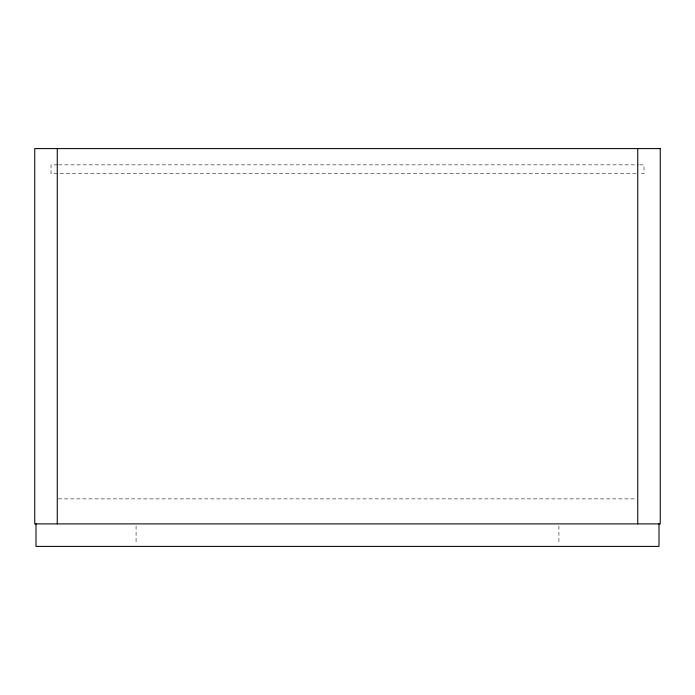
<?xml version="1.0" encoding="UTF-8"?>
<svg xmlns="http://www.w3.org/2000/svg" width="695" height="695" viewBox="0 0 695 695"><rect width="100%" height="100%" fill="white"/><g stroke="black" fill="none" stroke-linecap="round" stroke-linejoin="round"><path stroke-width="0.52" stroke-dasharray="3.48 2.61" d="M57.52 164.854L51.013 164.854L51.013 173.611L638.566 173.611M58.597 164.854L638.566 164.854M639.652 164.854L643.987 164.854L643.987 173.611L639.652 173.611M58.354 498.871L636.646 498.871M558.919 526.037L558.919 544.263M136.081 526.037L136.081 544.263"/><path stroke-width="1.04" d="M658.999 523.891L658.999 546.409L36.001 546.409L36.001 523.891M637.732 148.591L637.732 523.891M57.268 148.591L57.268 523.891M660.25 148.591L34.75 148.591L34.75 523.891L660.25 523.891L660.25 148.591"/></g></svg>
